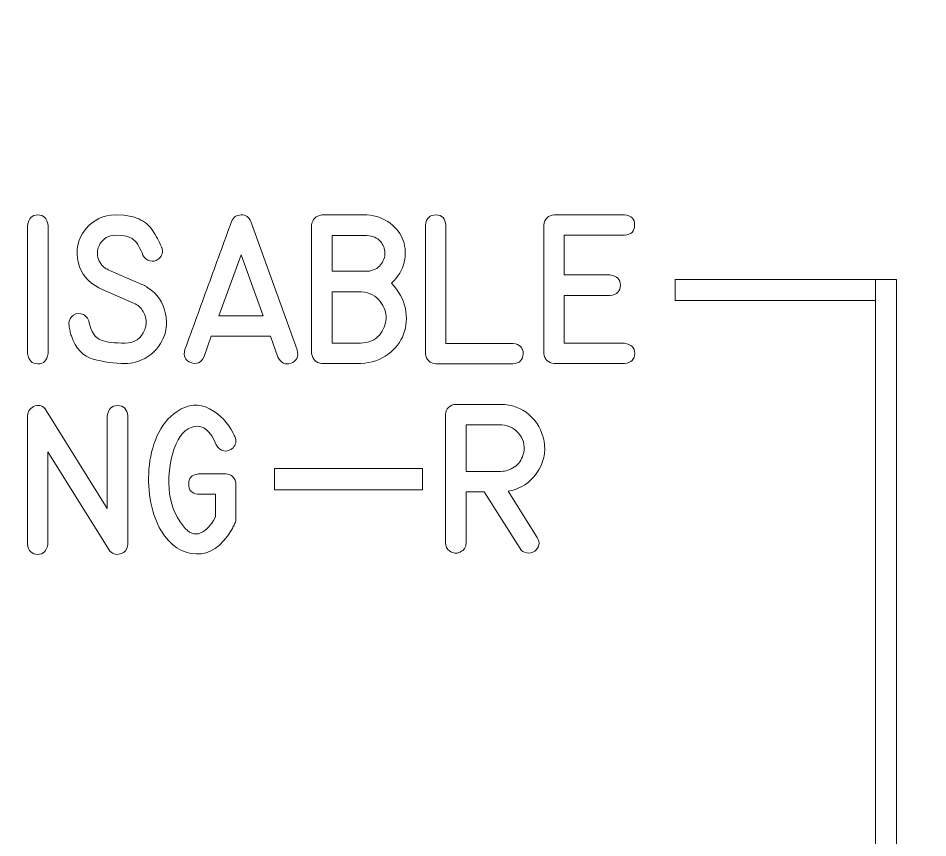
# Model space of a CAD drawing. Header units: millimetres. Extents: x -209 to 236, y -93 to 88.
# Drawn here: x -117.46 to -95.89, y -20.31 to -0.87 of the extents above; entities that cross this region are included whole.
import ezdxf

# ---------------------------------------------------------------- set-up
doc = ezdxf.new("R2010")
doc.units = ezdxf.units.MM
doc.header["$MEASUREMENT"] = 0
doc.layers.add('LED', color=7, linetype='Continuous')

msp = doc.modelspace()

# ---------------------------------------------------------------- linework, layer by layer
at = {"layer": 'LED', "color": 240, "lineweight": 9}
for points in [[(-101.8878, -7.5629), (-97.1378, -7.5629), (-97.1378, -7.0629), (-101.8878, -7.0629), (-101.8878, -7.5629)], [(-97.1378, -37.0629), (-96.6378, -37.0629), (-96.6378, -7.0629), (-97.1378, -7.0629), (-97.1378, -37.0629)]]:
    msp.add_lwpolyline(points, close=True, dxfattribs=at)
at = {"layer": 'LED', "color": 250, "lineweight": 9}
msp.add_open_spline([(-64.1878, 86.0226), (-64.188, 86.4206), (-64.3464, 86.8023), (-64.628, 87.0836), (-64.628, 87.0836), (-64.9097, 87.3649), (-65.2897, 87.5228), (-65.6878, 87.5226), (-65.6878, 87.5226), (-65.6878, 87.5226), (-207.1378, 87.5226), (-207.1378, 87.5226), (-207.1378, 87.5226), (-207.5358, 87.5223), (-207.9175, 87.3639), (-208.1988, 87.0823), (-208.1988, 87.0823), (-208.4801, 86.8006), (-208.638, 86.4206), (-208.6378, 86.0226), (-208.6378, 86.0226), (-208.6378, 86.0226), (-208.6378, 81.5351), (-208.6378, 81.5351), (-208.6378, 81.5351), (-208.6375, 81.137), (-208.4791, 80.7553), (-208.1975, 80.474), (-208.1975, 80.474), (-207.9158, 80.1927), (-207.5358, 80.0348), (-207.1378, 80.0351), (-207.1378, 80.0351), (-207.1378, 80.0351), (-204.6753, 80.0351), (-204.6753, 80.0351), (-204.6753, 80.0351), (-202.5317, 80.0351), (-200.5509, 78.8915), (-199.4791, 77.0351), (-199.4791, 77.0351), (-198.4073, 75.1787), (-198.4073, 72.8915), (-199.4791, 71.0351), (-199.4791, 71.0351), (-200.5509, 69.1787), (-202.5317, 68.0351), (-204.6753, 68.0351), (-204.6753, 68.0351), (-204.6753, 68.0351), (-207.1378, 68.0351), (-207.1378, 68.0351), (-207.1378, 68.0351), (-207.5358, 68.0348), (-207.9175, 67.8764), (-208.1988, 67.5948), (-208.1988, 67.5948), (-208.4801, 67.3131), (-208.638, 66.9331), (-208.6378, 66.5351), (-208.6378, 66.5351), (-208.6378, 66.5351), (-208.6378, 24.3851), (-208.6378, 24.3851), (-208.6378, 24.3851), (-208.6375, 23.987), (-208.4791, 23.6053), (-208.1975, 23.324), (-208.1975, 23.324), (-207.9158, 23.0427), (-207.5358, 22.8848), (-207.1378, 22.8851), (-207.1378, 22.8851), (-207.1378, 22.8851), (-204.6753, 22.8851), (-204.6753, 22.8851), (-204.6753, 22.8851), (-202.5317, 22.8851), (-200.5509, 21.7415), (-199.4791, 19.8851), (-199.4791, 19.8851), (-198.4073, 18.0287), (-198.4073, 15.7415), (-199.4791, 13.8851), (-199.4791, 13.8851), (-200.5509, 12.0287), (-202.5317, 10.8851), (-204.6753, 10.8851), (-204.6753, 10.8851), (-204.6753, 10.8851), (-207.1378, 10.8851), (-207.1378, 10.8851), (-207.1378, 10.8851), (-207.5358, 10.8848), (-207.9175, 10.7264), (-208.1988, 10.4448), (-208.1988, 10.4448), (-208.4801, 10.1631), (-208.638, 9.7831), (-208.6378, 9.3851), (-208.6378, 9.3851), (-208.6378, 9.3851), (-208.6378, -70.8649), (-208.6378, -70.8649), (-208.6378, -70.8649), (-208.6375, -71.263), (-208.4791, -71.6447), (-208.1975, -71.926), (-208.1975, -71.926), (-207.9158, -72.2073), (-207.5358, -72.3652), (-207.1378, -72.3649), (-207.1378, -72.3649), (-207.1378, -72.3649), (-204.6753, -72.3649), (-204.6753, -72.3649), (-204.6753, -72.3649), (-202.5317, -72.3649), (-200.5509, -73.5085), (-199.4791, -75.3649), (-199.4791, -75.3649), (-198.4073, -77.2213), (-198.4073, -79.5085), (-199.4791, -81.3649), (-199.4791, -81.3649), (-200.5509, -83.2213), (-202.5317, -84.3649), (-204.6753, -84.3649), (-204.6753, -84.3649), (-204.6753, -84.3649), (-207.1378, -84.3649), (-207.1378, -84.3649), (-207.1378, -84.3649), (-207.5358, -84.3652), (-207.9175, -84.5236), (-208.1988, -84.8052), (-208.1988, -84.8052), (-208.4801, -85.0869), (-208.638, -85.4669), (-208.6378, -85.8649), (-208.6378, -85.8649), (-208.6378, -85.8649), (-208.6378, -90.3524), (-208.6378, -90.3524), (-208.6378, -90.3524), (-208.6375, -90.7505), (-208.4791, -91.1322), (-208.1975, -91.4135), (-208.1975, -91.4135), (-207.9158, -91.6948), (-207.5358, -91.8527), (-207.1378, -91.8524), (-207.1378, -91.8524), (-207.1378, -91.8524), (-65.6878, -91.8524), (-65.6878, -91.8524), (-65.6878, -91.8524), (-65.2897, -91.8522), (-64.908, -91.6938), (-64.6267, -91.4121), (-64.6267, -91.4121), (-64.3454, -91.1305), (-64.1875, -90.7505), (-64.1878, -90.3524), (-64.1878, -90.3524), (-64.1878, -90.3524), (-64.1878, -85.8649), (-64.1878, -85.8649), (-64.1878, -85.8649), (-64.188, -85.4669), (-64.3464, -85.0852), (-64.628, -84.8039), (-64.628, -84.8039), (-64.9097, -84.5226), (-65.2897, -84.3647), (-65.6878, -84.3649), (-65.6878, -84.3649), (-65.6878, -84.3649), (-68.1503, -84.3649), (-68.1503, -84.3649), (-68.1503, -84.3649), (-69.7406, -84.3659), (-71.2661, -83.7352), (-72.3913, -82.6114), (-72.3913, -82.6114), (-73.5165, -81.4876), (-74.1493, -79.9552), (-74.1503, -78.3649), (-74.1503, -78.3649), (-74.1503, -78.3649), (-74.1503, 16.8851), (-74.1503, 16.8851), (-74.1503, 16.8851), (-74.1513, 18.4754), (-73.5205, 20.0009), (-72.3967, 21.1261), (-72.3967, 21.1261), (-71.2729, 22.2514), (-69.7406, 22.8841), (-68.1503, 22.8851), (-68.1503, 22.8851), (-68.1503, 22.8851), (-65.6878, 22.8851), (-65.6878, 22.8851), (-65.6878, 22.8851), (-65.2897, 22.8853), (-64.908, 23.0437), (-64.6267, 23.3254), (-64.6267, 23.3254), (-64.3454, 23.607), (-64.1875, 23.987), (-64.1878, 24.3851), (-64.1878, 24.3851), (-64.1878, 24.3851), (-64.1878, 66.5351), (-64.1878, 66.5351), (-64.1878, 66.5351), (-64.188, 66.9331), (-64.3464, 67.3148), (-64.628, 67.5961), (-64.628, 67.5961), (-64.9097, 67.8774), (-65.2897, 68.0353), (-65.6878, 68.0351), (-65.6878, 68.0351), (-65.6878, 68.0351), (-68.1503, 68.0351), (-68.1503, 68.0351), (-68.1503, 68.0351), (-70.2939, 68.0351), (-72.2746, 69.1787), (-73.3464, 71.0351), (-73.3464, 71.0351), (-74.4182, 72.8915), (-74.4182, 75.1787), (-73.3464, 77.0351), (-73.3464, 77.0351), (-72.2746, 78.8915), (-70.2939, 80.0351), (-68.1503, 80.0351), (-68.1503, 80.0351), (-68.1503, 80.0351), (-65.6878, 80.0351), (-65.6878, 80.0351), (-65.6878, 80.0351), (-65.2897, 80.0353), (-64.908, 80.1937), (-64.6267, 80.4754), (-64.6267, 80.4754), (-64.3454, 80.757), (-64.1875, 81.137), (-64.1878, 81.5351), (-64.1878, 81.5351), (-64.1878, 81.5351), (-64.1878, 86.0226), (-64.1878, 86.0226)], degree=3, knots=[0, 0, 0, 0, 0.0153846, 0.0153846, 0.0153846, 0.0153846, 0.0307692, 0.0307692, 0.0307692, 0.0307692, 0.0461538, 0.0461538, 0.0461538, 0.0461538, 0.0615385, 0.0615385, 0.0615385, 0.0615385, 0.0769231, 0.0769231, 0.0769231, 0.0769231, 0.0923077, 0.0923077, 0.0923077, 0.0923077, 0.1076923, 0.1076923, 0.1076923, 0.1076923, 0.1230769, 0.1230769, 0.1230769, 0.1230769, 0.1384615, 0.1384615, 0.1384615, 0.1384615, 0.1538462, 0.1538462, 0.1538462, 0.1538462, 0.1692308, 0.1692308, 0.1692308, 0.1692308, 0.1846154, 0.1846154, 0.1846154, 0.1846154, 0.2, 0.2, 0.2, 0.2, 0.2153846, 0.2153846, 0.2153846, 0.2153846, 0.2307692, 0.2307692, 0.2307692, 0.2307692, 0.2461538, 0.2461538, 0.2461538, 0.2461538, 0.2615385, 0.2615385, 0.2615385, 0.2615385, 0.2769231, 0.2769231, 0.2769231, 0.2769231, 0.2923077, 0.2923077, 0.2923077, 0.2923077, 0.3076923, 0.3076923, 0.3076923, 0.3076923, 0.3230769, 0.3230769, 0.3230769, 0.3230769, 0.3384615, 0.3384615, 0.3384615, 0.3384615, 0.3538462, 0.3538462, 0.3538462, 0.3538462, 0.3692308, 0.3692308, 0.3692308, 0.3692308, 0.3846154, 0.3846154, 0.3846154, 0.3846154, 0.4, 0.4, 0.4, 0.4, 0.4153846, 0.4153846, 0.4153846, 0.4153846, 0.4307692, 0.4307692, 0.4307692, 0.4307692, 0.4461538, 0.4461538, 0.4461538, 0.4461538, 0.4615385, 0.4615385, 0.4615385, 0.4615385, 0.4769231, 0.4769231, 0.4769231, 0.4769231, 0.4923077, 0.4923077, 0.4923077, 0.4923077, 0.5076923, 0.5076923, 0.5076923, 0.5076923, 0.5230769, 0.5230769, 0.5230769, 0.5230769, 0.5384615, 0.5384615, 0.5384615, 0.5384615, 0.5538462, 0.5538462, 0.5538462, 0.5538462, 0.5692308, 0.5692308, 0.5692308, 0.5692308, 0.5846154, 0.5846154, 0.5846154, 0.5846154, 0.6, 0.6, 0.6, 0.6, 0.6153846, 0.6153846, 0.6153846, 0.6153846, 0.6307692, 0.6307692, 0.6307692, 0.6307692, 0.6461538, 0.6461538, 0.6461538, 0.6461538, 0.6615385, 0.6615385, 0.6615385, 0.6615385, 0.6769231, 0.6769231, 0.6769231, 0.6769231, 0.6923077, 0.6923077, 0.6923077, 0.6923077, 0.7076923, 0.7076923, 0.7076923, 0.7076923, 0.7230769, 0.7230769, 0.7230769, 0.7230769, 0.7384615, 0.7384615, 0.7384615, 0.7384615, 0.7538462, 0.7538462, 0.7538462, 0.7538462, 0.7692308, 0.7692308, 0.7692308, 0.7692308, 0.7846154, 0.7846154, 0.7846154, 0.7846154, 0.8, 0.8, 0.8, 0.8, 0.8153846, 0.8153846, 0.8153846, 0.8153846, 0.8307692, 0.8307692, 0.8307692, 0.8307692, 0.8461538, 0.8461538, 0.8461538, 0.8461538, 0.8615385, 0.8615385, 0.8615385, 0.8615385, 0.8769231, 0.8769231, 0.8769231, 0.8769231, 0.8923077, 0.8923077, 0.8923077, 0.8923077, 0.9076923, 0.9076923, 0.9076923, 0.9076923, 0.9230769, 0.9230769, 0.9230769, 0.9230769, 0.9384615, 0.9384615, 0.9384615, 0.9384615, 0.9538462, 0.9538462, 0.9538462, 0.9538462, 0.9692308, 0.9692308, 0.9692308, 0.9692308, 1, 1, 1, 1], dxfattribs=at)
at = {"layer": 'LED', "color": 240, "lineweight": 9}
for points, knots in [([(-116.752, -8.8217), (-116.7773, -8.9834), (-116.859, -9.0639), (-116.9972, -9.0633), (-116.9972, -9.0633), (-117.136, -9.0627), (-117.2171, -8.9822), (-117.2412, -8.8217), (-117.2412, -8.8217), (-117.2412, -8.8217), (-117.2412, -5.7761), (-117.2412, -5.7761), (-117.2412, -5.7761), (-117.2171, -5.6144), (-117.136, -5.5327), (-116.9972, -5.5321), (-116.9972, -5.5321), (-116.859, -5.5315), (-116.7773, -5.6132), (-116.752, -5.7761), (-116.752, -5.7761), (-116.752, -5.7761), (-116.752, -8.8217), (-116.752, -8.8217)], [0, 0, 0, 0, 0.1428571, 0.1428571, 0.1428571, 0.1428571, 0.2857143, 0.2857143, 0.2857143, 0.2857143, 0.4285714, 0.4285714, 0.4285714, 0.4285714, 0.5714286, 0.5714286, 0.5714286, 0.5714286, 0.7142857, 0.7142857, 0.7142857, 0.7142857, 1, 1, 1, 1]), ([(-114.5302, -7.1819), (-114.5302, -7.1819), (-114.5026, -7.1936), (-114.5026, -7.1936), (-114.5026, -7.1936), (-114.5026, -7.1936), (-114.4714, -7.2089), (-114.4714, -7.2089), (-114.4714, -7.2089), (-114.4714, -7.2089), (-114.4438, -7.2248), (-114.4438, -7.2248), (-114.4438, -7.2248), (-114.4361, -7.2307), (-114.4267, -7.236), (-114.4173, -7.2413), (-114.4173, -7.2413), (-114.4073, -7.246), (-114.3979, -7.2518), (-114.3885, -7.2571), (-114.3885, -7.2571), (-114.1616, -7.4065), (-114.0205, -7.6134), (-113.967, -7.8774), (-113.967, -7.8774), (-113.9464, -7.9809), (-113.9417, -8.0873), (-113.9528, -8.1961), (-113.9528, -8.1961), (-113.9717, -8.3525), (-114.0263, -8.4965), (-114.1175, -8.6294), (-114.1175, -8.6294), (-114.2086, -8.7623), (-114.3233, -8.8646), (-114.4608, -8.9369), (-114.4608, -8.9369), (-114.609, -9.0151), (-114.7625, -9.0539), (-114.9212, -9.0539), (-114.9212, -9.0539), (-115.1875, -9.0539), (-115.4415, -9.0198), (-115.6844, -8.9516), (-115.6844, -8.9516), (-115.9266, -8.8834), (-116.0994, -8.7006), (-116.2023, -8.403), (-116.2023, -8.403), (-116.2165, -8.3648), (-116.2264, -8.326), (-116.2335, -8.286), (-116.2335, -8.286), (-116.2406, -8.2455), (-116.2488, -8.2055), (-116.2576, -8.1649), (-116.2576, -8.1649), (-116.2747, -8.0826), (-116.2547, -8.0097), (-116.1965, -7.9462), (-116.1965, -7.9462), (-116.1388, -7.8833), (-116.0665, -7.8592), (-115.9807, -7.8739), (-115.9807, -7.8739), (-115.8896, -7.8927), (-115.8266, -7.9486), (-115.7908, -8.0426), (-115.7908, -8.0426), (-115.7908, -8.0426), (-115.7855, -8.0585), (-115.7855, -8.0585), (-115.7855, -8.0585), (-115.7308, -8.3078), (-115.6344, -8.4566), (-115.4974, -8.5048), (-115.4974, -8.5048), (-115.3598, -8.553), (-115.1693, -8.5747), (-114.9247, -8.57), (-114.9247, -8.57), (-114.6995, -8.57), (-114.5449, -8.4642), (-114.4608, -8.2531), (-114.4608, -8.2531), (-114.4244, -8.159), (-114.4185, -8.0609), (-114.4438, -7.9591), (-114.4438, -7.9591), (-114.4691, -7.858), (-114.519, -7.7728), (-114.5937, -7.7052), (-114.5937, -7.7052), (-114.6272, -7.6763), (-114.6707, -7.6499), (-114.7248, -7.6246), (-114.7248, -7.6246), (-114.7248, -7.6246), (-115.5221, -7.2748), (-115.5221, -7.2748), (-115.5221, -7.2748), (-115.5221, -7.2748), (-115.548, -7.2607), (-115.548, -7.2607), (-115.548, -7.2607), (-115.809, -7.1231), (-115.9707, -6.9273), (-116.0336, -6.6733), (-116.0336, -6.6733), (-116.1106, -6.3793), (-116.0571, -6.1159), (-115.8725, -5.8819), (-115.8725, -5.8819), (-115.6885, -5.6485), (-115.4462, -5.5315), (-115.147, -5.5315), (-115.147, -5.5315), (-115.147, -5.5315), (-114.9571, -5.5368), (-114.9571, -5.5368), (-114.9571, -5.5368), (-114.8953, -5.548), (-114.8354, -5.5591), (-114.7783, -5.5703), (-114.7783, -5.5703), (-114.7207, -5.5809), (-114.6625, -5.5997), (-114.6043, -5.6262), (-114.6043, -5.6262), (-114.4597, -5.6938), (-114.3485, -5.7873), (-114.2715, -5.9054), (-114.2715, -5.9054), (-114.1945, -6.0236), (-114.1251, -6.1518), (-114.0634, -6.2894), (-114.0634, -6.2894), (-114.0575, -6.3023), (-114.0522, -6.317), (-114.0475, -6.3341), (-114.0475, -6.3341), (-114.0352, -6.3905), (-114.041, -6.4416), (-114.0651, -6.4875), (-114.0651, -6.4875), (-114.0787, -6.5163), (-114.0934, -6.5381), (-114.1081, -6.5528), (-114.1081, -6.5528), (-114.1228, -6.5681), (-114.1351, -6.5781), (-114.1439, -6.5839), (-114.1439, -6.5839), (-114.2039, -6.6263), (-114.2692, -6.6392), (-114.3403, -6.6216), (-114.3403, -6.6216), (-114.412, -6.6057), (-114.4661, -6.5598), (-114.5043, -6.484), (-114.5043, -6.484), (-114.5343, -6.4175), (-114.5661, -6.3493), (-114.5996, -6.28), (-114.5996, -6.28), (-114.6337, -6.2106), (-114.6813, -6.153), (-114.7419, -6.1065), (-114.7419, -6.1065), (-114.7672, -6.0883), (-114.7918, -6.0748), (-114.8154, -6.0665), (-114.8154, -6.0665), (-114.8389, -6.0577), (-114.8648, -6.0483), (-114.8936, -6.0377), (-114.8936, -6.0377), (-114.8936, -6.0377), (-115.0053, -6.0189), (-115.0053, -6.0189), (-115.0053, -6.0189), (-115.0053, -6.0189), (-115.164, -6.0136), (-115.164, -6.0136), (-115.164, -6.0136), (-115.3181, -6.016), (-115.4357, -6.0824), (-115.5168, -6.2135), (-115.5168, -6.2135), (-115.5721, -6.2976), (-115.5926, -6.3911), (-115.5791, -6.4946), (-115.5791, -6.4946), (-115.5632, -6.6216), (-115.5033, -6.7203), (-115.3998, -6.7909), (-115.3998, -6.7909), (-115.3951, -6.7938), (-115.3904, -6.7979), (-115.3845, -6.8021), (-115.3845, -6.8021), (-115.3786, -6.8056), (-115.3722, -6.8097), (-115.3657, -6.8132), (-115.3657, -6.8132), (-115.3657, -6.8132), (-115.3463, -6.8215), (-115.3463, -6.8215), (-115.3463, -6.8215), (-115.3463, -6.8215), (-115.3257, -6.8303), (-115.3257, -6.8303), (-115.3257, -6.8303), (-115.3257, -6.8303), (-114.5302, -7.1819), (-114.5302, -7.1819)], [0, 0, 0, 0, 0.0181818, 0.0181818, 0.0181818, 0.0181818, 0.0363636, 0.0363636, 0.0363636, 0.0363636, 0.0545455, 0.0545455, 0.0545455, 0.0545455, 0.0727273, 0.0727273, 0.0727273, 0.0727273, 0.0909091, 0.0909091, 0.0909091, 0.0909091, 0.1090909, 0.1090909, 0.1090909, 0.1090909, 0.1272727, 0.1272727, 0.1272727, 0.1272727, 0.1454545, 0.1454545, 0.1454545, 0.1454545, 0.1636364, 0.1636364, 0.1636364, 0.1636364, 0.1818182, 0.1818182, 0.1818182, 0.1818182, 0.2, 0.2, 0.2, 0.2, 0.2181818, 0.2181818, 0.2181818, 0.2181818, 0.2363636, 0.2363636, 0.2363636, 0.2363636, 0.2545455, 0.2545455, 0.2545455, 0.2545455, 0.2727273, 0.2727273, 0.2727273, 0.2727273, 0.2909091, 0.2909091, 0.2909091, 0.2909091, 0.3090909, 0.3090909, 0.3090909, 0.3090909, 0.3272727, 0.3272727, 0.3272727, 0.3272727, 0.3454545, 0.3454545, 0.3454545, 0.3454545, 0.3636364, 0.3636364, 0.3636364, 0.3636364, 0.3818182, 0.3818182, 0.3818182, 0.3818182, 0.4, 0.4, 0.4, 0.4, 0.4181818, 0.4181818, 0.4181818, 0.4181818, 0.4363636, 0.4363636, 0.4363636, 0.4363636, 0.4545455, 0.4545455, 0.4545455, 0.4545455, 0.4727273, 0.4727273, 0.4727273, 0.4727273, 0.4909091, 0.4909091, 0.4909091, 0.4909091, 0.5090909, 0.5090909, 0.5090909, 0.5090909, 0.5272727, 0.5272727, 0.5272727, 0.5272727, 0.5454545, 0.5454545, 0.5454545, 0.5454545, 0.5636364, 0.5636364, 0.5636364, 0.5636364, 0.5818182, 0.5818182, 0.5818182, 0.5818182, 0.6, 0.6, 0.6, 0.6, 0.6181818, 0.6181818, 0.6181818, 0.6181818, 0.6363636, 0.6363636, 0.6363636, 0.6363636, 0.6545455, 0.6545455, 0.6545455, 0.6545455, 0.6727273, 0.6727273, 0.6727273, 0.6727273, 0.6909091, 0.6909091, 0.6909091, 0.6909091, 0.7090909, 0.7090909, 0.7090909, 0.7090909, 0.7272727, 0.7272727, 0.7272727, 0.7272727, 0.7454545, 0.7454545, 0.7454545, 0.7454545, 0.7636364, 0.7636364, 0.7636364, 0.7636364, 0.7818182, 0.7818182, 0.7818182, 0.7818182, 0.8, 0.8, 0.8, 0.8, 0.8181818, 0.8181818, 0.8181818, 0.8181818, 0.8363636, 0.8363636, 0.8363636, 0.8363636, 0.8545455, 0.8545455, 0.8545455, 0.8545455, 0.8727273, 0.8727273, 0.8727273, 0.8727273, 0.8909091, 0.8909091, 0.8909091, 0.8909091, 0.9090909, 0.9090909, 0.9090909, 0.9090909, 0.9272727, 0.9272727, 0.9272727, 0.9272727, 0.9454545, 0.9454545, 0.9454545, 0.9454545, 0.9636364, 0.9636364, 0.9636364, 0.9636364, 1, 1, 1, 1]), ([(-113.5084, -8.727), (-113.3249, -8.2202), (-113.1409, -7.714), (-112.9569, -7.2083), (-112.9569, -7.2083), (-112.7722, -6.7027), (-112.5876, -6.1965), (-112.403, -5.6902), (-112.403, -5.6902), (-112.3648, -5.5856), (-112.2895, -5.5327), (-112.1772, -5.5315), (-112.1772, -5.5315), (-112.0643, -5.5303), (-111.9885, -5.5832), (-111.9497, -5.6902), (-111.9497, -5.6902), (-111.9497, -5.6902), (-110.8455, -8.7352), (-110.8455, -8.7352), (-110.8455, -8.7352), (-110.8114, -8.8975), (-110.8608, -9.0016), (-110.9937, -9.0486), (-110.9937, -9.0486), (-111.1272, -9.0962), (-111.2295, -9.0474), (-111.3024, -8.904), (-111.3024, -8.904), (-111.3024, -8.904), (-111.4793, -8.4113), (-111.4793, -8.4113), (-111.4793, -8.4113), (-111.4793, -8.4113), (-112.8834, -8.4113), (-112.8834, -8.4113), (-112.8834, -8.4113), (-112.8834, -8.4113), (-113.0556, -8.8922), (-113.0556, -8.8922), (-113.0556, -8.8922), (-113.1291, -9.0369), (-113.2338, -9.0839), (-113.369, -9.0339), (-113.369, -9.0339), (-113.5048, -8.9845), (-113.5513, -8.8816), (-113.5084, -8.727)], [0, 0, 0, 0, 0.0769231, 0.0769231, 0.0769231, 0.0769231, 0.1538462, 0.1538462, 0.1538462, 0.1538462, 0.2307692, 0.2307692, 0.2307692, 0.2307692, 0.3076923, 0.3076923, 0.3076923, 0.3076923, 0.3846154, 0.3846154, 0.3846154, 0.3846154, 0.4615385, 0.4615385, 0.4615385, 0.4615385, 0.5384615, 0.5384615, 0.5384615, 0.5384615, 0.6153846, 0.6153846, 0.6153846, 0.6153846, 0.6923077, 0.6923077, 0.6923077, 0.6923077, 0.7692308, 0.7692308, 0.7692308, 0.7692308, 0.8461538, 0.8461538, 0.8461538, 0.8461538, 1, 1, 1, 1]), ([(-109.1922, -5.5315), (-108.9741, -5.5497), (-108.7907, -5.6162), (-108.6419, -5.7296), (-108.6419, -5.7296), (-108.4932, -5.8431), (-108.3897, -5.9801), (-108.3326, -6.1406), (-108.3326, -6.1406), (-108.275, -6.3005), (-108.2674, -6.471), (-108.3091, -6.6521), (-108.3091, -6.6521), (-108.3509, -6.8326), (-108.4526, -6.999), (-108.6131, -7.1507), (-108.6131, -7.1507), (-108.4361, -7.3365), (-108.3262, -7.5376), (-108.2827, -7.7534), (-108.2827, -7.7534), (-108.2392, -7.9691), (-108.2527, -8.1714), (-108.3232, -8.359), (-108.3232, -8.359), (-108.3938, -8.5465), (-108.5161, -8.7058), (-108.6907, -8.837), (-108.6907, -8.837), (-108.8653, -8.9681), (-109.0817, -9.0421), (-109.3404, -9.0592), (-109.3404, -9.0592), (-109.3404, -9.0592), (-109.3451, -9.0592), (-109.3451, -9.0592), (-109.3451, -9.0592), (-109.3451, -9.0592), (-110.2617, -9.0592), (-110.2617, -9.0592), (-110.2617, -9.0592), (-110.4028, -9.0398), (-110.4845, -8.9598), (-110.5063, -8.8199), (-110.5063, -8.8199), (-110.5063, -8.8199), (-110.5063, -5.7761), (-110.5063, -5.7761), (-110.5063, -5.7761), (-110.4869, -5.6338), (-110.4052, -5.5521), (-110.2617, -5.5315), (-110.2617, -5.5315), (-110.2617, -5.5315), (-109.1922, -5.5315), (-109.1922, -5.5315)], [0, 0, 0, 0, 0.0666667, 0.0666667, 0.0666667, 0.0666667, 0.1333333, 0.1333333, 0.1333333, 0.1333333, 0.2, 0.2, 0.2, 0.2, 0.2666667, 0.2666667, 0.2666667, 0.2666667, 0.3333333, 0.3333333, 0.3333333, 0.3333333, 0.4, 0.4, 0.4, 0.4, 0.4666667, 0.4666667, 0.4666667, 0.4666667, 0.5333333, 0.5333333, 0.5333333, 0.5333333, 0.6, 0.6, 0.6, 0.6, 0.6666667, 0.6666667, 0.6666667, 0.6666667, 0.7333333, 0.7333333, 0.7333333, 0.7333333, 0.8, 0.8, 0.8, 0.8, 0.8666667, 0.8666667, 0.8666667, 0.8666667, 1, 1, 1, 1]), ([(-107.5624, -9.061), (-107.7035, -9.0516), (-107.7852, -8.9722), (-107.807, -8.8217), (-107.807, -8.8217), (-107.807, -8.8217), (-107.807, -5.7761), (-107.807, -5.7761), (-107.807, -5.7761), (-107.7829, -5.6109), (-107.6988, -5.5297), (-107.5554, -5.5321), (-107.5554, -5.5321), (-107.4119, -5.535), (-107.3337, -5.6168), (-107.3214, -5.7761), (-107.3214, -5.7761), (-107.3214, -5.7761), (-107.3214, -8.58), (-107.3214, -8.58), (-107.3214, -8.58), (-107.3214, -8.58), (-105.7315, -8.5788), (-105.7315, -8.5788), (-105.7315, -8.5788), (-105.5681, -8.5971), (-105.4875, -8.6794), (-105.4893, -8.8258), (-105.4893, -8.8258), (-105.4911, -8.9722), (-105.5722, -9.0504), (-105.7333, -9.061), (-105.7333, -9.061), (-105.7333, -9.061), (-107.5624, -9.061), (-107.5624, -9.061)], [0, 0, 0, 0, 0.1, 0.1, 0.1, 0.1, 0.2, 0.2, 0.2, 0.2, 0.3, 0.3, 0.3, 0.3, 0.4, 0.4, 0.4, 0.4, 0.5, 0.5, 0.5, 0.5, 0.6, 0.6, 0.6, 0.6, 0.7, 0.7, 0.7, 0.7, 0.8, 0.8, 0.8, 0.8, 1, 1, 1, 1]), ([(-103.0875, -6.0119), (-103.0875, -6.0119), (-104.5156, -6.0119), (-104.5156, -6.0119), (-104.5156, -6.0119), (-104.5156, -6.0119), (-104.5156, -6.9543), (-104.5156, -6.9543), (-104.5156, -6.9543), (-104.5156, -6.9543), (-103.4267, -6.9543), (-103.4267, -6.9543), (-103.4267, -6.9543), (-103.2639, -6.9784), (-103.1827, -7.0602), (-103.1833, -7.1995), (-103.1833, -7.1995), (-103.1839, -7.3394), (-103.265, -7.4206), (-103.4267, -7.4435), (-103.4267, -7.4435), (-103.4267, -7.4435), (-104.5156, -7.4435), (-104.5156, -7.4435), (-104.5156, -7.4435), (-104.5156, -7.4435), (-104.5156, -8.5753), (-104.5156, -8.5753), (-104.5156, -8.5753), (-104.5156, -8.5753), (-103.0875, -8.5753), (-103.0875, -8.5753), (-103.0875, -8.5753), (-102.9258, -8.5994), (-102.8447, -8.68), (-102.8447, -8.8181), (-102.8447, -8.8181), (-102.8447, -8.9557), (-102.9258, -9.0363), (-103.0875, -9.0592), (-103.0875, -9.0592), (-103.0875, -9.0592), (-104.7549, -9.0592), (-104.7549, -9.0592), (-104.7549, -9.0592), (-104.8984, -9.041), (-104.9801, -8.9592), (-104.9995, -8.8146), (-104.9995, -8.8146), (-104.9995, -8.8146), (-104.9995, -5.7726), (-104.9995, -5.7726), (-104.9995, -5.7726), (-104.9777, -5.6209), (-104.896, -5.5409), (-104.7549, -5.5315), (-104.7549, -5.5315), (-104.7549, -5.5315), (-103.0875, -5.5315), (-103.0875, -5.5315), (-103.0875, -5.5315), (-102.9258, -5.5438), (-102.8447, -5.625), (-102.8453, -5.7737), (-102.8453, -5.7737), (-102.8458, -5.9225), (-102.927, -6.0019), (-103.0875, -6.0119)], [0, 0, 0, 0, 0.0555556, 0.0555556, 0.0555556, 0.0555556, 0.1111111, 0.1111111, 0.1111111, 0.1111111, 0.1666667, 0.1666667, 0.1666667, 0.1666667, 0.2222222, 0.2222222, 0.2222222, 0.2222222, 0.2777778, 0.2777778, 0.2777778, 0.2777778, 0.3333333, 0.3333333, 0.3333333, 0.3333333, 0.3888889, 0.3888889, 0.3888889, 0.3888889, 0.4444444, 0.4444444, 0.4444444, 0.4444444, 0.5, 0.5, 0.5, 0.5, 0.5555556, 0.5555556, 0.5555556, 0.5555556, 0.6111111, 0.6111111, 0.6111111, 0.6111111, 0.6666667, 0.6666667, 0.6666667, 0.6666667, 0.7222222, 0.7222222, 0.7222222, 0.7222222, 0.7777778, 0.7777778, 0.7777778, 0.7777778, 0.8333333, 0.8333333, 0.8333333, 0.8333333, 0.8888889, 0.8888889, 0.8888889, 0.8888889, 1, 1, 1, 1]), ([(-109.1922, -6.0207), (-109.1922, -6.0207), (-110.0189, -6.0207), (-110.0189, -6.0207), (-110.0189, -6.0207), (-110.0189, -6.0207), (-110.0189, -6.8697), (-110.0189, -6.8697), (-110.0189, -6.8697), (-110.0189, -6.8697), (-109.1869, -6.8697), (-109.1869, -6.8697), (-109.1869, -6.8697), (-109.0447, -6.855), (-108.9382, -6.8038), (-108.8689, -6.7156), (-108.8689, -6.7156), (-108.7995, -6.628), (-108.766, -6.534), (-108.7671, -6.4334), (-108.7671, -6.4334), (-108.7689, -6.3329), (-108.8054, -6.2412), (-108.8771, -6.1577), (-108.8771, -6.1577), (-108.9482, -6.0742), (-109.0529, -6.0289), (-109.1922, -6.0207)], [0, 0, 0, 0, 0.125, 0.125, 0.125, 0.125, 0.25, 0.25, 0.25, 0.25, 0.375, 0.375, 0.375, 0.375, 0.5, 0.5, 0.5, 0.5, 0.625, 0.625, 0.625, 0.625, 0.75, 0.75, 0.75, 0.75, 1, 1, 1, 1]), ([(-111.6551, -7.9274), (-111.6551, -7.9274), (-112.179, -6.4805), (-112.179, -6.4805), (-112.179, -6.4805), (-112.179, -6.4805), (-112.7058, -7.9274), (-112.7058, -7.9274), (-112.7058, -7.9274), (-112.7058, -7.9274), (-111.6551, -7.9274), (-111.6551, -7.9274)], [0, 0, 0, 0, 0.25, 0.25, 0.25, 0.25, 0.5, 0.5, 0.5, 0.5, 1, 1, 1, 1]), ([(-112.179, -6.4805), (-112.179, -6.4805), (-111.6551, -7.9274), (-111.6551, -7.9274), (-111.6551, -7.9274), (-111.6551, -7.9274), (-112.179, -6.4805), (-112.179, -6.4805)], [0, 0, 0, 0, 0.3333333, 0.3333333, 0.3333333, 0.3333333, 1, 1, 1, 1]), ([(-109.3451, -8.5718), (-109.1499, -8.5636), (-109.0011, -8.5006), (-108.8994, -8.3825), (-108.8994, -8.3825), (-108.7971, -8.2637), (-108.7436, -8.1326), (-108.7401, -7.9885), (-108.7401, -7.9885), (-108.736, -7.8445), (-108.7818, -7.7093), (-108.8783, -7.5829), (-108.8783, -7.5829), (-108.9753, -7.4564), (-109.1234, -7.38), (-109.3245, -7.3541), (-109.3245, -7.3541), (-109.3245, -7.3541), (-110.0189, -7.3541), (-110.0189, -7.3541), (-110.0189, -7.3541), (-110.0189, -7.3541), (-110.0189, -8.5718), (-110.0189, -8.5718), (-110.0189, -8.5718), (-110.0189, -8.5718), (-109.3451, -8.5718), (-109.3451, -8.5718)], [0, 0, 0, 0, 0.125, 0.125, 0.125, 0.125, 0.25, 0.25, 0.25, 0.25, 0.375, 0.375, 0.375, 0.375, 0.5, 0.5, 0.5, 0.5, 0.625, 0.625, 0.625, 0.625, 0.75, 0.75, 0.75, 0.75, 1, 1, 1, 1]), ([(-114.8666, -13.3413), (-114.8666, -13.4618), (-114.9248, -13.5382), (-115.0412, -13.5712), (-115.0412, -13.5712), (-115.1582, -13.6035), (-115.2481, -13.5694), (-115.3128, -13.4683), (-115.3128, -13.4683), (-115.3128, -13.4683), (-116.7598, -11.1482), (-116.7598, -11.1482), (-116.7598, -11.1482), (-116.7598, -11.1482), (-116.7598, -13.3413), (-116.7598, -13.3413), (-116.7598, -13.3413), (-116.785, -13.5018), (-116.8662, -13.5823), (-117.0032, -13.5823), (-117.0032, -13.5823), (-117.1407, -13.5823), (-117.2213, -13.5018), (-117.2454, -13.3413), (-117.2454, -13.3413), (-117.2454, -13.3413), (-117.2454, -10.2992), (-117.2454, -10.2992), (-117.2454, -10.2992), (-117.2283, -10.1799), (-117.1672, -10.1011), (-117.062, -10.0629), (-117.062, -10.0629), (-116.9567, -10.0252), (-116.8691, -10.0611), (-116.7991, -10.1699), (-116.7991, -10.1699), (-116.7991, -10.1699), (-115.3522, -12.4934), (-115.3522, -12.4934), (-115.3522, -12.4934), (-115.3522, -12.4934), (-115.3522, -10.2992), (-115.3522, -10.2992), (-115.3522, -10.2992), (-115.3304, -10.1352), (-115.247, -10.0535), (-115.1017, -10.0552), (-115.1017, -10.0552), (-114.9565, -10.057), (-114.8783, -10.1381), (-114.8666, -10.2992), (-114.8666, -10.2992), (-114.8666, -10.2992), (-114.8666, -13.3413), (-114.8666, -13.3413)], [0, 0, 0, 0, 0.0666667, 0.0666667, 0.0666667, 0.0666667, 0.1333333, 0.1333333, 0.1333333, 0.1333333, 0.2, 0.2, 0.2, 0.2, 0.2666667, 0.2666667, 0.2666667, 0.2666667, 0.3333333, 0.3333333, 0.3333333, 0.3333333, 0.4, 0.4, 0.4, 0.4, 0.4666667, 0.4666667, 0.4666667, 0.4666667, 0.5333333, 0.5333333, 0.5333333, 0.5333333, 0.6, 0.6, 0.6, 0.6, 0.6666667, 0.6666667, 0.6666667, 0.6666667, 0.7333333, 0.7333333, 0.7333333, 0.7333333, 0.8, 0.8, 0.8, 0.8, 0.8666667, 0.8666667, 0.8666667, 0.8666667, 1, 1, 1, 1]), ([(-113.1938, -12.1577), (-113.1938, -12.1577), (-113.2091, -12.156), (-113.2091, -12.156), (-113.2091, -12.156), (-113.3497, -12.1389), (-113.4196, -12.0589), (-113.4196, -11.9167), (-113.4196, -11.9167), (-113.4196, -11.7744), (-113.3497, -11.6944), (-113.2091, -11.6774), (-113.2091, -11.6774), (-113.2091, -11.6774), (-113.1938, -11.6738), (-113.1938, -11.6738), (-113.1938, -11.6738), (-113.1938, -11.6738), (-113.1786, -11.6738), (-113.1786, -11.6738), (-113.1786, -11.6738), (-113.1786, -11.6738), (-112.543, -11.6738), (-112.543, -11.6738), (-112.543, -11.6738), (-112.476, -11.6738), (-112.4189, -11.6974), (-112.3713, -11.745), (-112.3713, -11.745), (-112.3237, -11.7926), (-112.3002, -11.8502), (-112.3002, -11.9167), (-112.3002, -11.9167), (-112.3002, -11.9167), (-112.3002, -12.7898), (-112.3002, -12.7898), (-112.3002, -12.7898), (-112.3002, -12.7898), (-112.3207, -12.8345), (-112.3207, -12.8345), (-112.3207, -12.8345), (-112.3207, -12.8345), (-112.3325, -12.8621), (-112.3325, -12.8621), (-112.3325, -12.8621), (-112.3325, -12.8621), (-112.3448, -12.888), (-112.3448, -12.888), (-112.3448, -12.888), (-112.3448, -12.888), (-112.3584, -12.9138), (-112.3584, -12.9138), (-112.3584, -12.9138), (-112.3584, -12.9138), (-112.3725, -12.9397), (-112.3725, -12.9397), (-112.3725, -12.9397), (-112.3725, -12.9397), (-112.3842, -12.9656), (-112.3842, -12.9656), (-112.3842, -12.9656), (-112.3842, -12.9656), (-112.3984, -12.9914), (-112.3984, -12.9914), (-112.3984, -12.9914), (-112.3984, -12.9914), (-112.4136, -13.0173), (-112.4136, -13.0173), (-112.4136, -13.0173), (-112.6365, -13.3959), (-112.9134, -13.5812), (-113.2438, -13.5729), (-113.2438, -13.5729), (-113.5748, -13.5641), (-113.8524, -13.3771), (-114.0775, -13.012), (-114.0775, -13.012), (-114.1845, -12.8386), (-114.2633, -12.6216), (-114.3151, -12.36), (-114.3151, -12.36), (-114.3668, -12.0989), (-114.3827, -11.832), (-114.3615, -11.5592), (-114.3615, -11.5592), (-114.3409, -11.2864), (-114.2774, -11.0271), (-114.1716, -10.7807), (-114.1716, -10.7807), (-114.0652, -10.5344), (-113.9064, -10.3386), (-113.6954, -10.194), (-113.6954, -10.194), (-113.4308, -10.0146), (-113.1739, -9.9941), (-112.9234, -10.1311), (-112.9234, -10.1311), (-112.6729, -10.2686), (-112.486, -10.4609), (-112.3619, -10.709), (-112.3619, -10.709), (-112.3619, -10.709), (-112.3484, -10.7366), (-112.3484, -10.7366), (-112.3484, -10.7366), (-112.3484, -10.7366), (-112.3378, -10.7608), (-112.3378, -10.7608), (-112.3378, -10.7608), (-112.3378, -10.7608), (-112.3243, -10.7866), (-112.3243, -10.7866), (-112.3243, -10.7866), (-112.2849, -10.8954), (-112.3002, -10.9848), (-112.369, -11.0536), (-112.369, -11.0536), (-112.4354, -11.1188), (-112.5077, -11.1435), (-112.5859, -11.127), (-112.5859, -11.127), (-112.6641, -11.11), (-112.7241, -11.0641), (-112.767, -10.9883), (-112.767, -10.9883), (-112.901, -10.6549), (-113.0739, -10.5097), (-113.2862, -10.5526), (-113.2862, -10.5526), (-113.4978, -10.595), (-113.6566, -10.7684), (-113.7624, -11.0724), (-113.7624, -11.0724), (-113.8659, -11.3663), (-113.9064, -11.6827), (-113.8847, -12.0207), (-113.8847, -12.0207), (-113.8629, -12.3588), (-113.7524, -12.654), (-113.5537, -12.905), (-113.5537, -12.905), (-113.4173, -13.0808), (-113.2785, -13.1372), (-113.1368, -13.0743), (-113.1368, -13.0743), (-112.9957, -13.0108), (-112.8846, -12.8933), (-112.8029, -12.721), (-112.8029, -12.721), (-112.8029, -12.721), (-112.784, -12.6834), (-112.784, -12.6834), (-112.784, -12.6834), (-112.784, -12.6834), (-112.784, -12.1577), (-112.784, -12.1577), (-112.784, -12.1577), (-112.784, -12.1577), (-113.1938, -12.1577), (-113.1938, -12.1577)], [0, 0, 0, 0, 0.0243902, 0.0243902, 0.0243902, 0.0243902, 0.0487805, 0.0487805, 0.0487805, 0.0487805, 0.0731707, 0.0731707, 0.0731707, 0.0731707, 0.097561, 0.097561, 0.097561, 0.097561, 0.1219512, 0.1219512, 0.1219512, 0.1219512, 0.1463415, 0.1463415, 0.1463415, 0.1463415, 0.1707317, 0.1707317, 0.1707317, 0.1707317, 0.195122, 0.195122, 0.195122, 0.195122, 0.2195122, 0.2195122, 0.2195122, 0.2195122, 0.2439024, 0.2439024, 0.2439024, 0.2439024, 0.2682927, 0.2682927, 0.2682927, 0.2682927, 0.2926829, 0.2926829, 0.2926829, 0.2926829, 0.3170732, 0.3170732, 0.3170732, 0.3170732, 0.3414634, 0.3414634, 0.3414634, 0.3414634, 0.3658537, 0.3658537, 0.3658537, 0.3658537, 0.3902439, 0.3902439, 0.3902439, 0.3902439, 0.4146341, 0.4146341, 0.4146341, 0.4146341, 0.4390244, 0.4390244, 0.4390244, 0.4390244, 0.4634146, 0.4634146, 0.4634146, 0.4634146, 0.4878049, 0.4878049, 0.4878049, 0.4878049, 0.5121951, 0.5121951, 0.5121951, 0.5121951, 0.5365854, 0.5365854, 0.5365854, 0.5365854, 0.5609756, 0.5609756, 0.5609756, 0.5609756, 0.5853659, 0.5853659, 0.5853659, 0.5853659, 0.6097561, 0.6097561, 0.6097561, 0.6097561, 0.6341463, 0.6341463, 0.6341463, 0.6341463, 0.6585366, 0.6585366, 0.6585366, 0.6585366, 0.6829268, 0.6829268, 0.6829268, 0.6829268, 0.7073171, 0.7073171, 0.7073171, 0.7073171, 0.7317073, 0.7317073, 0.7317073, 0.7317073, 0.7560976, 0.7560976, 0.7560976, 0.7560976, 0.7804878, 0.7804878, 0.7804878, 0.7804878, 0.804878, 0.804878, 0.804878, 0.804878, 0.8292683, 0.8292683, 0.8292683, 0.8292683, 0.8536585, 0.8536585, 0.8536585, 0.8536585, 0.8780488, 0.8780488, 0.8780488, 0.8780488, 0.902439, 0.902439, 0.902439, 0.902439, 0.9268293, 0.9268293, 0.9268293, 0.9268293, 0.9512195, 0.9512195, 0.9512195, 0.9512195, 1, 1, 1, 1]), ([(-105.1536, -13.18), (-105.0801, -13.3099), (-105.1007, -13.4187), (-105.2153, -13.5075), (-105.2153, -13.5075), (-105.2706, -13.5463), (-105.3341, -13.5598), (-105.4058, -13.5468), (-105.4058, -13.5468), (-105.4775, -13.5345), (-105.5299, -13.4986), (-105.5634, -13.4404), (-105.5634, -13.4404), (-105.5634, -13.4404), (-106.4124, -12.0981), (-106.4124, -12.0981), (-106.4124, -12.0981), (-106.4124, -12.0981), (-106.8434, -12.0981), (-106.8434, -12.0981), (-106.8434, -12.0981), (-106.8434, -12.0981), (-106.8434, -13.3111), (-106.8434, -13.3111), (-106.8434, -13.3111), (-106.8434, -13.411), (-106.8886, -13.4828), (-106.9792, -13.5274), (-106.9792, -13.5274), (-107.0703, -13.5715), (-107.155, -13.5633), (-107.2343, -13.5022), (-107.2343, -13.5022), (-107.2973, -13.4551), (-107.329, -13.3916), (-107.329, -13.3111), (-107.329, -13.3111), (-107.329, -13.3111), (-107.329, -10.2673), (-107.329, -10.2673), (-107.329, -10.2673), (-107.329, -10.2008), (-107.3055, -10.1438), (-107.259, -10.0968), (-107.259, -10.0968), (-107.2126, -10.0497), (-107.1556, -10.0262), (-107.0879, -10.0262), (-107.0879, -10.0262), (-107.0879, -10.0262), (-106.0185, -10.0262), (-106.0185, -10.0262), (-106.0185, -10.0262), (-105.7609, -10.0262), (-105.5375, -10.1079), (-105.3482, -10.2714), (-105.3482, -10.2714), (-105.1589, -10.4354), (-105.0407, -10.643), (-104.9948, -10.8946), (-104.9948, -10.8946), (-104.9466, -11.1645), (-105.0037, -11.4167), (-105.1665, -11.6513), (-105.1665, -11.6513), (-105.3288, -11.8865), (-105.5446, -12.0288), (-105.8133, -12.0793), (-105.8133, -12.0793), (-105.8133, -12.0793), (-105.8462, -12.0846), (-105.8462, -12.0846), (-105.8462, -12.0846), (-105.8462, -12.0846), (-105.1536, -13.18), (-105.1536, -13.18)], [0, 0, 0, 0, 0.05, 0.05, 0.05, 0.05, 0.1, 0.1, 0.1, 0.1, 0.15, 0.15, 0.15, 0.15, 0.2, 0.2, 0.2, 0.2, 0.25, 0.25, 0.25, 0.25, 0.3, 0.3, 0.3, 0.3, 0.35, 0.35, 0.35, 0.35, 0.4, 0.4, 0.4, 0.4, 0.45, 0.45, 0.45, 0.45, 0.5, 0.5, 0.5, 0.5, 0.55, 0.55, 0.55, 0.55, 0.6, 0.6, 0.6, 0.6, 0.65, 0.65, 0.65, 0.65, 0.7, 0.7, 0.7, 0.7, 0.75, 0.75, 0.75, 0.75, 0.8, 0.8, 0.8, 0.8, 0.85, 0.85, 0.85, 0.85, 0.9, 0.9, 0.9, 0.9, 1, 1, 1, 1]), ([(-106.0185, -11.6143), (-105.9009, -11.6143), (-105.7927, -11.579), (-105.6933, -11.5072), (-105.6933, -11.5072), (-105.594, -11.4361), (-105.5275, -11.3432), (-105.4928, -11.2286), (-105.4928, -11.2286), (-105.4387, -11.0516), (-105.4634, -10.8917), (-105.5669, -10.7488), (-105.5669, -10.7488), (-105.6704, -10.6059), (-105.8127, -10.5271), (-105.9938, -10.5118), (-105.9938, -10.5118), (-105.9938, -10.5118), (-106.8434, -10.5118), (-106.8434, -10.5118), (-106.8434, -10.5118), (-106.8434, -10.5118), (-106.8434, -11.6143), (-106.8434, -11.6143), (-106.8434, -11.6143), (-106.8434, -11.6143), (-106.0185, -11.6143), (-106.0185, -11.6143)], [0, 0, 0, 0, 0.125, 0.125, 0.125, 0.125, 0.25, 0.25, 0.25, 0.25, 0.375, 0.375, 0.375, 0.375, 0.5, 0.5, 0.5, 0.5, 0.625, 0.625, 0.625, 0.625, 0.75, 0.75, 0.75, 0.75, 1, 1, 1, 1]), ([(-111.3886, -12.0488), (-111.3886, -12.0488), (-111.3886, -11.5488), (-111.3886, -11.5488), (-111.3886, -11.5488), (-111.3886, -11.5488), (-107.878, -11.5488), (-107.878, -11.5488), (-107.878, -11.5488), (-107.878, -11.5488), (-107.878, -12.0488), (-107.878, -12.0488), (-107.878, -12.0488), (-107.878, -12.0488), (-111.3886, -12.0488), (-111.3886, -12.0488)], [0, 0, 0, 0, 0.2, 0.2, 0.2, 0.2, 0.4, 0.4, 0.4, 0.4, 0.6, 0.6, 0.6, 0.6, 1, 1, 1, 1])]:
    msp.add_open_spline(points, degree=3, knots=knots, dxfattribs=at)

doc.saveas('drawing.dxf')
